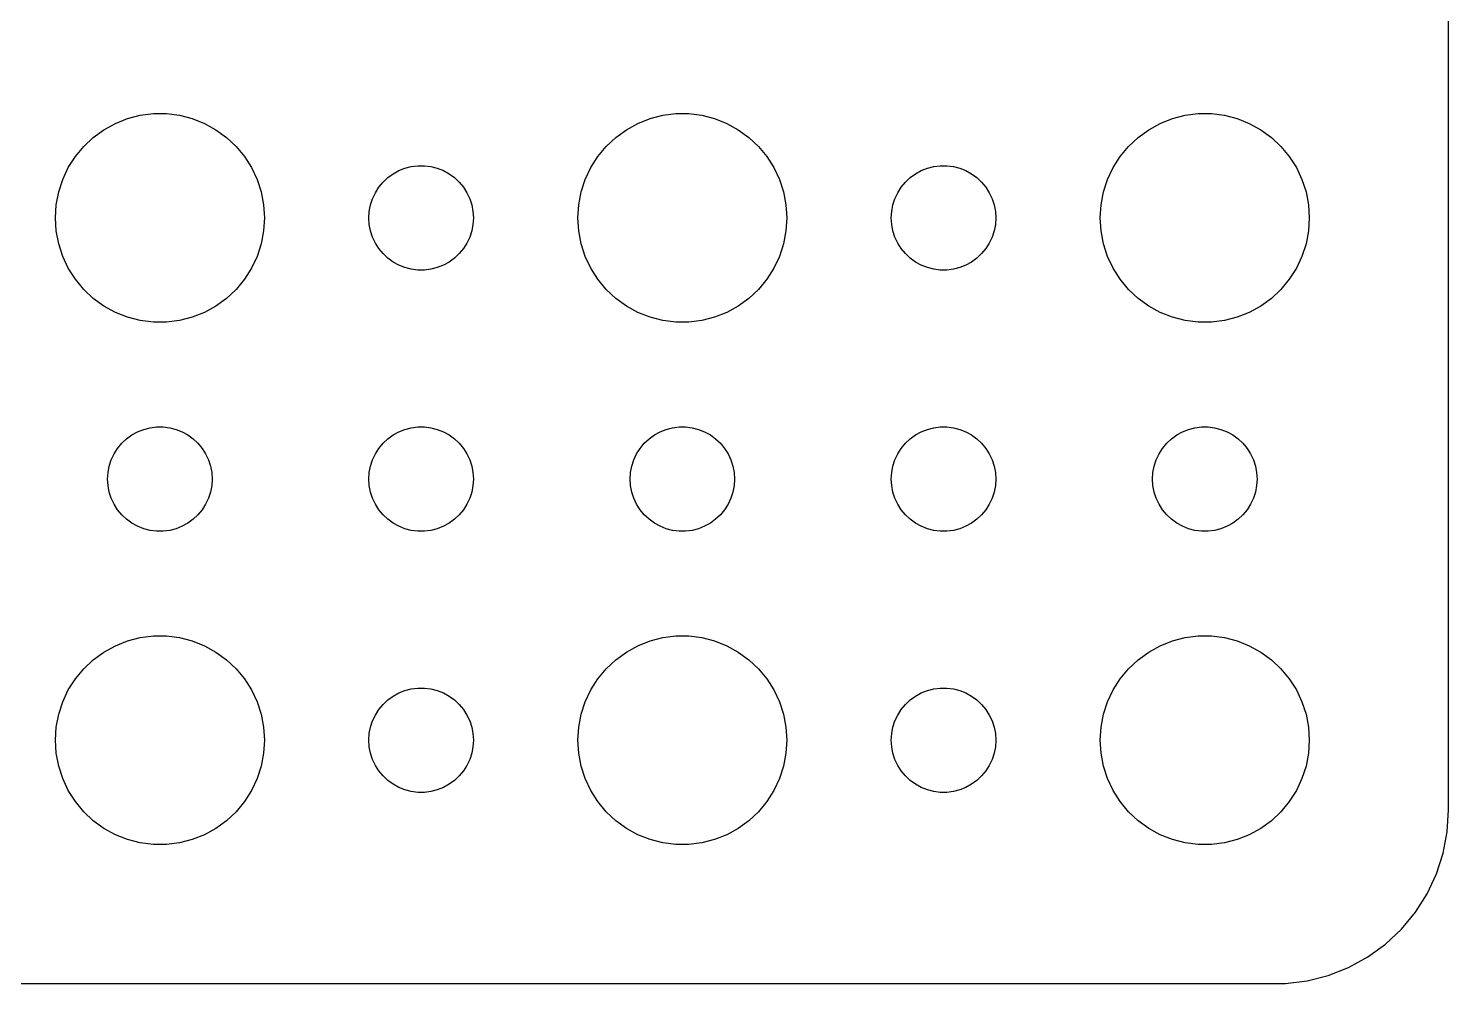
# Model space of a CAD drawing. Header units: metres. Extents: x -150 to 150, y -112 to 112.
# Drawn here: x 108.72 to 149.5, y -111.99 to -84.56 of the extents above; entities that cross this region are included whole.
import ezdxf

# ---------------------------------------------------------------- set-up
doc = ezdxf.new("R2010")
doc.units = ezdxf.units.M

msp = doc.modelspace()

# ---------------------------------------------------------------- linework, layer by layer
for p, q in [((149.5, -107), (149.5, 107)), ((111.223, -87.2855), (111.573, -87.1468)), ((111.573, -87.1468), (111.938, -87.0531)), ((111.938, -87.0531), (112.312, -87.0059)), ((112.312, -87.0059), (112.688, -87.0059)), ((112.688, -87.0059), (113.062, -87.0531)), ((113.062, -87.0531), (113.427, -87.1468)), ((113.427, -87.1468), (113.777, -87.2855)), ((126.223, -87.2855), (126.573, -87.1468)), ((126.573, -87.1468), (126.938, -87.0531)), ((126.938, -87.0531), (127.312, -87.0059)), ((127.312, -87.0059), (127.688, -87.0059)), ((127.688, -87.0059), (128.062, -87.0531)), ((128.062, -87.0531), (128.427, -87.1468)), ((128.427, -87.1468), (128.777, -87.2855)), ((141.223, -87.2855), (141.573, -87.1468)), ((141.573, -87.1468), (141.938, -87.0531)), ((141.938, -87.0531), (142.312, -87.0059)), ((142.312, -87.0059), (142.688, -87.0059)), ((142.688, -87.0059), (143.062, -87.0531)), ((143.062, -87.0531), (143.427, -87.1468)), ((143.427, -87.1468), (143.777, -87.2855)), ((110.588, -87.6885), (110.893, -87.467)), ((110.893, -87.467), (111.223, -87.2855)), ((113.777, -87.2855), (114.107, -87.467)), ((114.107, -87.467), (114.412, -87.6885)), ((125.588, -87.6885), (125.893, -87.467)), ((125.893, -87.467), (126.223, -87.2855)), ((128.777, -87.2855), (129.107, -87.467)), ((129.107, -87.467), (129.412, -87.6885)), ((140.588, -87.6885), (140.893, -87.467)), ((140.893, -87.467), (141.223, -87.2855)), ((143.777, -87.2855), (144.107, -87.467)), ((144.107, -87.467), (144.412, -87.6885)), ((110.073, -88.2366), (110.313, -87.9464)), ((110.313, -87.9464), (110.588, -87.6885)), ((114.412, -87.6885), (114.687, -87.9464)), ((114.687, -87.9464), (114.927, -88.2366)), ((125.073, -88.2366), (125.313, -87.9464)), ((125.313, -87.9464), (125.588, -87.6885)), ((129.412, -87.6885), (129.687, -87.9464)), ((129.687, -87.9464), (129.927, -88.2366)), ((140.073, -88.2366), (140.313, -87.9464)), ((140.313, -87.9464), (140.588, -87.6885)), ((144.412, -87.6885), (144.687, -87.9464)), ((144.687, -87.9464), (144.927, -88.2366)), ((109.871, -88.5547), (110.073, -88.2366)), ((114.927, -88.2366), (115.129, -88.5547)), ((124.871, -88.5547), (125.073, -88.2366)), ((129.927, -88.2366), (130.129, -88.5547)), ((139.871, -88.5547), (140.073, -88.2366)), ((144.927, -88.2366), (145.129, -88.5547)), ((109.711, -88.8956), (109.871, -88.5547)), ((115.129, -88.5547), (115.289, -88.8956)), ((118.907, -88.9732), (119.044, -88.8442)), ((119.044, -88.8442), (119.196, -88.7335)), ((119.196, -88.7335), (119.361, -88.6428)), ((119.361, -88.6428), (119.536, -88.5734)), ((119.536, -88.5734), (119.719, -88.5266)), ((119.719, -88.5266), (119.906, -88.503)), ((119.906, -88.503), (120.094, -88.503)), ((120.094, -88.503), (120.281, -88.5266)), ((120.281, -88.5266), (120.464, -88.5734)), ((120.464, -88.5734), (120.639, -88.6428)), ((120.639, -88.6428), (120.804, -88.7335)), ((120.804, -88.7335), (120.956, -88.8442)), ((120.956, -88.8442), (121.093, -88.9732)), ((124.711, -88.8956), (124.871, -88.5547)), ((130.129, -88.5547), (130.289, -88.8956)), ((133.907, -88.9732), (134.044, -88.8442)), ((134.044, -88.8442), (134.196, -88.7335)), ((134.196, -88.7335), (134.361, -88.6428)), ((134.361, -88.6428), (134.536, -88.5734)), ((134.536, -88.5734), (134.719, -88.5266)), ((134.719, -88.5266), (134.906, -88.503)), ((134.906, -88.503), (135.094, -88.503)), ((135.094, -88.503), (135.281, -88.5266)), ((135.281, -88.5266), (135.464, -88.5734)), ((135.464, -88.5734), (135.639, -88.6428)), ((135.639, -88.6428), (135.804, -88.7335)), ((135.804, -88.7335), (135.956, -88.8442)), ((135.956, -88.8442), (136.093, -88.9732)), ((139.711, -88.8956), (139.871, -88.5547)), ((145.129, -88.5547), (145.289, -88.8956)), ((109.524, -89.624), (109.594, -89.2539)), ((109.594, -89.2539), (109.711, -88.8956)), ((115.289, -88.8956), (115.406, -89.2539)), ((115.406, -89.2539), (115.476, -89.624)), ((118.605, -89.4478), (118.686, -89.2774)), ((118.686, -89.2774), (118.786, -89.1183)), ((118.786, -89.1183), (118.907, -88.9732)), ((121.093, -88.9732), (121.214, -89.1183)), ((121.214, -89.1183), (121.314, -89.2774)), ((121.314, -89.2774), (121.395, -89.4478)), ((124.524, -89.624), (124.594, -89.2539)), ((124.594, -89.2539), (124.711, -88.8956)), ((130.289, -88.8956), (130.406, -89.2539)), ((130.406, -89.2539), (130.476, -89.624)), ((133.605, -89.4478), (133.686, -89.2774)), ((133.686, -89.2774), (133.786, -89.1183)), ((133.786, -89.1183), (133.907, -88.9732)), ((136.093, -88.9732), (136.214, -89.1183)), ((136.214, -89.1183), (136.314, -89.2774)), ((136.314, -89.2774), (136.395, -89.4478)), ((139.524, -89.624), (139.594, -89.2539)), ((139.594, -89.2539), (139.711, -88.8956)), ((145.289, -88.8956), (145.406, -89.2539)), ((145.406, -89.2539), (145.476, -89.624)), ((109.5, -90), (109.524, -89.624)), ((115.476, -89.624), (115.5, -90)), ((118.512, -89.812), (118.547, -89.627)), ((118.547, -89.627), (118.605, -89.4478)), ((121.395, -89.4478), (121.453, -89.627)), ((121.453, -89.627), (121.488, -89.812)), ((124.5, -90), (124.524, -89.624)), ((130.476, -89.624), (130.5, -90)), ((133.512, -89.812), (133.547, -89.627)), ((133.547, -89.627), (133.605, -89.4478)), ((136.395, -89.4478), (136.453, -89.627)), ((136.453, -89.627), (136.488, -89.812)), ((139.5, -90), (139.524, -89.624)), ((145.476, -89.624), (145.5, -90)), ((109.524, -90.376), (109.5, -90)), ((115.5, -90), (115.476, -90.376)), ((118.5, -90), (118.512, -89.812)), ((118.512, -90.188), (118.5, -90)), ((121.488, -89.812), (121.5, -90)), ((121.5, -90), (121.488, -90.188)), ((124.524, -90.376), (124.5, -90)), ((130.5, -90), (130.476, -90.376)), ((133.5, -90), (133.512, -89.812)), ((133.512, -90.188), (133.5, -90)), ((136.488, -89.812), (136.5, -90)), ((136.5, -90), (136.488, -90.188)), ((139.524, -90.376), (139.5, -90)), ((145.5, -90), (145.476, -90.376)), ((109.594, -90.7461), (109.524, -90.376)), ((115.476, -90.376), (115.406, -90.7461)), ((118.547, -90.373), (118.512, -90.188)), ((118.605, -90.5522), (118.547, -90.373)), ((121.453, -90.373), (121.395, -90.5522)), ((121.488, -90.188), (121.453, -90.373)), ((124.594, -90.7461), (124.524, -90.376)), ((130.476, -90.376), (130.406, -90.7461)), ((133.547, -90.373), (133.512, -90.188)), ((133.605, -90.5522), (133.547, -90.373)), ((136.453, -90.373), (136.395, -90.5522)), ((136.488, -90.188), (136.453, -90.373)), ((139.594, -90.7461), (139.524, -90.376)), ((145.476, -90.376), (145.406, -90.7461)), ((109.711, -91.1044), (109.594, -90.7461)), ((115.406, -90.7461), (115.289, -91.1044)), ((118.686, -90.7226), (118.605, -90.5522)), ((118.786, -90.8817), (118.686, -90.7226)), ((118.907, -91.0268), (118.786, -90.8817)), ((121.214, -90.8817), (121.093, -91.0268)), ((121.314, -90.7226), (121.214, -90.8817)), ((121.395, -90.5522), (121.314, -90.7226)), ((124.711, -91.1044), (124.594, -90.7461)), ((130.406, -90.7461), (130.289, -91.1044)), ((133.686, -90.7226), (133.605, -90.5522)), ((133.786, -90.8817), (133.686, -90.7226)), ((133.907, -91.0268), (133.786, -90.8817)), ((136.214, -90.8817), (136.093, -91.0268)), ((136.314, -90.7226), (136.214, -90.8817)), ((136.395, -90.5522), (136.314, -90.7226)), ((139.711, -91.1044), (139.594, -90.7461)), ((145.406, -90.7461), (145.289, -91.1044)), ((109.871, -91.4453), (109.711, -91.1044)), ((115.289, -91.1044), (115.129, -91.4453)), ((119.044, -91.1558), (118.907, -91.0268)), ((119.196, -91.2665), (119.044, -91.1558)), ((119.361, -91.3572), (119.196, -91.2665)), ((120.804, -91.2665), (120.639, -91.3572)), ((120.956, -91.1558), (120.804, -91.2665)), ((121.093, -91.0268), (120.956, -91.1558)), ((124.871, -91.4453), (124.711, -91.1044)), ((130.289, -91.1044), (130.129, -91.4453)), ((134.044, -91.1558), (133.907, -91.0268)), ((134.196, -91.2665), (134.044, -91.1558)), ((134.361, -91.3572), (134.196, -91.2665)), ((135.804, -91.2665), (135.639, -91.3572)), ((135.956, -91.1558), (135.804, -91.2665)), ((136.093, -91.0268), (135.956, -91.1558)), ((139.871, -91.4453), (139.711, -91.1044)), ((145.289, -91.1044), (145.129, -91.4453)), ((110.073, -91.7634), (109.871, -91.4453)), ((115.129, -91.4453), (114.927, -91.7634)), ((119.536, -91.4266), (119.361, -91.3572)), ((119.719, -91.4734), (119.536, -91.4266)), ((119.906, -91.497), (119.719, -91.4734)), ((120.094, -91.497), (119.906, -91.497)), ((120.281, -91.4734), (120.094, -91.497)), ((120.464, -91.4266), (120.281, -91.4734)), ((120.639, -91.3572), (120.464, -91.4266)), ((125.073, -91.7634), (124.871, -91.4453)), ((130.129, -91.4453), (129.927, -91.7634)), ((134.536, -91.4266), (134.361, -91.3572)), ((134.719, -91.4734), (134.536, -91.4266)), ((134.906, -91.497), (134.719, -91.4734)), ((135.094, -91.497), (134.906, -91.497)), ((135.281, -91.4734), (135.094, -91.497)), ((135.464, -91.4266), (135.281, -91.4734)), ((135.639, -91.3572), (135.464, -91.4266)), ((140.073, -91.7634), (139.871, -91.4453)), ((145.129, -91.4453), (144.927, -91.7634)), ((110.313, -92.0536), (110.073, -91.7634)), ((110.588, -92.3115), (110.313, -92.0536)), ((114.687, -92.0536), (114.412, -92.3115)), ((114.927, -91.7634), (114.687, -92.0536)), ((125.313, -92.0536), (125.073, -91.7634)), ((125.588, -92.3115), (125.313, -92.0536)), ((129.687, -92.0536), (129.412, -92.3115)), ((129.927, -91.7634), (129.687, -92.0536)), ((140.313, -92.0536), (140.073, -91.7634)), ((140.588, -92.3115), (140.313, -92.0536)), ((144.687, -92.0536), (144.412, -92.3115)), ((144.927, -91.7634), (144.687, -92.0536)), ((110.893, -92.533), (110.588, -92.3115)), ((111.223, -92.7145), (110.893, -92.533)), ((114.107, -92.533), (113.777, -92.7145)), ((114.412, -92.3115), (114.107, -92.533)), ((125.893, -92.533), (125.588, -92.3115)), ((126.223, -92.7145), (125.893, -92.533)), ((129.107, -92.533), (128.777, -92.7145)), ((129.412, -92.3115), (129.107, -92.533)), ((140.893, -92.533), (140.588, -92.3115)), ((141.223, -92.7145), (140.893, -92.533)), ((144.107, -92.533), (143.777, -92.7145)), ((144.412, -92.3115), (144.107, -92.533)), ((111.573, -92.8532), (111.223, -92.7145)), ((111.938, -92.9469), (111.573, -92.8532)), ((112.312, -92.9941), (111.938, -92.9469)), ((113.062, -92.9469), (112.688, -92.9941)), ((113.427, -92.8532), (113.062, -92.9469)), ((113.777, -92.7145), (113.427, -92.8532)), ((126.573, -92.8532), (126.223, -92.7145)), ((126.938, -92.9469), (126.573, -92.8532)), ((127.312, -92.9941), (126.938, -92.9469)), ((128.062, -92.9469), (127.688, -92.9941)), ((128.427, -92.8532), (128.062, -92.9469)), ((128.777, -92.7145), (128.427, -92.8532)), ((141.573, -92.8532), (141.223, -92.7145)), ((141.938, -92.9469), (141.573, -92.8532)), ((142.312, -92.9941), (141.938, -92.9469)), ((143.062, -92.9469), (142.688, -92.9941)), ((143.427, -92.8532), (143.062, -92.9469)), ((143.777, -92.7145), (143.427, -92.8532)), ((112.688, -92.9941), (112.312, -92.9941)), ((127.688, -92.9941), (127.312, -92.9941)), ((142.688, -92.9941), (142.312, -92.9941)), ((111.696, -96.2335), (111.861, -96.1428)), ((111.861, -96.1428), (112.036, -96.0734)), ((112.036, -96.0734), (112.219, -96.0266)), ((112.219, -96.0266), (112.406, -96.003)), ((112.406, -96.003), (112.594, -96.003)), ((112.594, -96.003), (112.781, -96.0266)), ((112.781, -96.0266), (112.964, -96.0734)), ((112.964, -96.0734), (113.139, -96.1428)), ((113.139, -96.1428), (113.304, -96.2335)), ((119.196, -96.2335), (119.361, -96.1428)), ((119.361, -96.1428), (119.536, -96.0734)), ((119.536, -96.0734), (119.719, -96.0266)), ((119.719, -96.0266), (119.906, -96.003)), ((119.906, -96.003), (120.094, -96.003)), ((120.094, -96.003), (120.281, -96.0266)), ((120.281, -96.0266), (120.464, -96.0734)), ((120.464, -96.0734), (120.639, -96.1428)), ((120.639, -96.1428), (120.804, -96.2335)), ((126.696, -96.2335), (126.861, -96.1428)), ((126.861, -96.1428), (127.036, -96.0734)), ((127.036, -96.0734), (127.219, -96.0266)), ((127.219, -96.0266), (127.406, -96.003)), ((127.406, -96.003), (127.594, -96.003)), ((127.594, -96.003), (127.781, -96.0266)), ((127.781, -96.0266), (127.964, -96.0734)), ((127.964, -96.0734), (128.139, -96.1428)), ((128.139, -96.1428), (128.304, -96.2335)), ((134.196, -96.2335), (134.361, -96.1428)), ((134.361, -96.1428), (134.536, -96.0734)), ((134.536, -96.0734), (134.719, -96.0266)), ((134.719, -96.0266), (134.906, -96.003)), ((134.906, -96.003), (135.094, -96.003)), ((135.094, -96.003), (135.281, -96.0266)), ((135.281, -96.0266), (135.464, -96.0734)), ((135.464, -96.0734), (135.639, -96.1428)), ((135.639, -96.1428), (135.804, -96.2335)), ((141.696, -96.2335), (141.861, -96.1428)), ((141.861, -96.1428), (142.036, -96.0734)), ((142.036, -96.0734), (142.219, -96.0266)), ((142.219, -96.0266), (142.406, -96.003)), ((142.406, -96.003), (142.594, -96.003)), ((142.594, -96.003), (142.781, -96.0266)), ((142.781, -96.0266), (142.964, -96.0734)), ((142.964, -96.0734), (143.139, -96.1428)), ((143.139, -96.1428), (143.304, -96.2335)), ((111.186, -96.7774), (111.286, -96.6183)), ((111.286, -96.6183), (111.407, -96.4732)), ((111.407, -96.4732), (111.544, -96.3442)), ((111.544, -96.3442), (111.696, -96.2335)), ((113.304, -96.2335), (113.456, -96.3442)), ((113.456, -96.3442), (113.593, -96.4732)), ((113.593, -96.4732), (113.714, -96.6183)), ((113.714, -96.6183), (113.814, -96.7774)), ((118.686, -96.7774), (118.786, -96.6183)), ((118.786, -96.6183), (118.907, -96.4732)), ((118.907, -96.4732), (119.044, -96.3442)), ((119.044, -96.3442), (119.196, -96.2335)), ((120.804, -96.2335), (120.956, -96.3442)), ((120.956, -96.3442), (121.093, -96.4732)), ((121.093, -96.4732), (121.214, -96.6183)), ((121.214, -96.6183), (121.314, -96.7774)), ((126.186, -96.7774), (126.286, -96.6183)), ((126.286, -96.6183), (126.407, -96.4732)), ((126.407, -96.4732), (126.544, -96.3442)), ((126.544, -96.3442), (126.696, -96.2335)), ((128.304, -96.2335), (128.456, -96.3442)), ((128.456, -96.3442), (128.593, -96.4732)), ((128.593, -96.4732), (128.714, -96.6183)), ((128.714, -96.6183), (128.814, -96.7774)), ((133.686, -96.7774), (133.786, -96.6183)), ((133.786, -96.6183), (133.907, -96.4732)), ((133.907, -96.4732), (134.044, -96.3442)), ((134.044, -96.3442), (134.196, -96.2335)), ((135.804, -96.2335), (135.956, -96.3442)), ((135.956, -96.3442), (136.093, -96.4732)), ((136.093, -96.4732), (136.214, -96.6183)), ((136.214, -96.6183), (136.314, -96.7774)), ((141.186, -96.7774), (141.286, -96.6183)), ((141.286, -96.6183), (141.407, -96.4732)), ((141.407, -96.4732), (141.544, -96.3442)), ((141.544, -96.3442), (141.696, -96.2335)), ((143.304, -96.2335), (143.456, -96.3442)), ((143.456, -96.3442), (143.593, -96.4732)), ((143.593, -96.4732), (143.714, -96.6183)), ((143.714, -96.6183), (143.814, -96.7774)), ((111.047, -97.127), (111.105, -96.9478)), ((111.105, -96.9478), (111.186, -96.7774)), ((113.814, -96.7774), (113.895, -96.9478)), ((113.895, -96.9478), (113.953, -97.127)), ((118.547, -97.127), (118.605, -96.9478)), ((118.605, -96.9478), (118.686, -96.7774)), ((121.314, -96.7774), (121.395, -96.9478)), ((121.395, -96.9478), (121.453, -97.127)), ((126.047, -97.127), (126.105, -96.9478)), ((126.105, -96.9478), (126.186, -96.7774)), ((128.814, -96.7774), (128.895, -96.9478)), ((128.895, -96.9478), (128.953, -97.127)), ((133.547, -97.127), (133.605, -96.9478)), ((133.605, -96.9478), (133.686, -96.7774)), ((136.314, -96.7774), (136.395, -96.9478)), ((136.395, -96.9478), (136.453, -97.127)), ((141.047, -97.127), (141.105, -96.9478)), ((141.105, -96.9478), (141.186, -96.7774)), ((143.814, -96.7774), (143.895, -96.9478)), ((143.895, -96.9478), (143.953, -97.127)), ((111, -97.5), (111.012, -97.312)), ((111.012, -97.312), (111.047, -97.127)), ((113.953, -97.127), (113.988, -97.312)), ((113.988, -97.312), (114, -97.5)), ((118.5, -97.5), (118.512, -97.312)), ((118.512, -97.312), (118.547, -97.127)), ((121.453, -97.127), (121.488, -97.312)), ((121.488, -97.312), (121.5, -97.5)), ((126, -97.5), (126.012, -97.312)), ((126.012, -97.312), (126.047, -97.127)), ((128.953, -97.127), (128.988, -97.312)), ((128.988, -97.312), (129, -97.5)), ((133.5, -97.5), (133.512, -97.312)), ((133.512, -97.312), (133.547, -97.127)), ((136.453, -97.127), (136.488, -97.312)), ((136.488, -97.312), (136.5, -97.5)), ((141, -97.5), (141.012, -97.312)), ((141.012, -97.312), (141.047, -97.127)), ((143.953, -97.127), (143.988, -97.312)), ((143.988, -97.312), (144, -97.5)), ((111.012, -97.688), (111, -97.5)), ((111.047, -97.873), (111.012, -97.688)), ((113.988, -97.688), (113.953, -97.873)), ((114, -97.5), (113.988, -97.688)), ((118.512, -97.688), (118.5, -97.5)), ((118.547, -97.873), (118.512, -97.688)), ((121.488, -97.688), (121.453, -97.873)), ((121.5, -97.5), (121.488, -97.688)), ((126.012, -97.688), (126, -97.5)), ((126.047, -97.873), (126.012, -97.688)), ((128.988, -97.688), (128.953, -97.873)), ((129, -97.5), (128.988, -97.688)), ((133.512, -97.688), (133.5, -97.5)), ((133.547, -97.873), (133.512, -97.688)), ((136.488, -97.688), (136.453, -97.873)), ((136.5, -97.5), (136.488, -97.688)), ((141.012, -97.688), (141, -97.5)), ((141.047, -97.873), (141.012, -97.688)), ((143.988, -97.688), (143.953, -97.873)), ((144, -97.5), (143.988, -97.688)), ((111.105, -98.0522), (111.047, -97.873)), ((111.186, -98.2226), (111.105, -98.0522)), ((111.286, -98.3817), (111.186, -98.2226)), ((113.814, -98.2226), (113.714, -98.3817)), ((113.895, -98.0522), (113.814, -98.2226)), ((113.953, -97.873), (113.895, -98.0522)), ((118.605, -98.0522), (118.547, -97.873)), ((118.686, -98.2226), (118.605, -98.0522)), ((118.786, -98.3817), (118.686, -98.2226)), ((121.314, -98.2226), (121.214, -98.3817)), ((121.395, -98.0522), (121.314, -98.2226)), ((121.453, -97.873), (121.395, -98.0522)), ((126.105, -98.0522), (126.047, -97.873)), ((126.186, -98.2226), (126.105, -98.0522)), ((126.286, -98.3817), (126.186, -98.2226)), ((128.814, -98.2226), (128.714, -98.3817)), ((128.895, -98.0522), (128.814, -98.2226)), ((128.953, -97.873), (128.895, -98.0522)), ((133.605, -98.0522), (133.547, -97.873)), ((133.686, -98.2226), (133.605, -98.0522)), ((133.786, -98.3817), (133.686, -98.2226)), ((136.314, -98.2226), (136.214, -98.3817)), ((136.395, -98.0522), (136.314, -98.2226)), ((136.453, -97.873), (136.395, -98.0522)), ((141.105, -98.0522), (141.047, -97.873)), ((141.186, -98.2226), (141.105, -98.0522)), ((141.286, -98.3817), (141.186, -98.2226)), ((143.814, -98.2226), (143.714, -98.3817)), ((143.895, -98.0522), (143.814, -98.2226)), ((143.953, -97.873), (143.895, -98.0522)), ((111.407, -98.5268), (111.286, -98.3817)), ((111.544, -98.6558), (111.407, -98.5268)), ((111.696, -98.7665), (111.544, -98.6558)), ((113.456, -98.6558), (113.304, -98.7665)), ((113.593, -98.5268), (113.456, -98.6558)), ((113.714, -98.3817), (113.593, -98.5268)), ((118.907, -98.5268), (118.786, -98.3817)), ((119.044, -98.6558), (118.907, -98.5268)), ((119.196, -98.7665), (119.044, -98.6558)), ((120.956, -98.6558), (120.804, -98.7665)), ((121.093, -98.5268), (120.956, -98.6558)), ((121.214, -98.3817), (121.093, -98.5268)), ((126.407, -98.5268), (126.286, -98.3817)), ((126.544, -98.6558), (126.407, -98.5268)), ((126.696, -98.7665), (126.544, -98.6558)), ((128.456, -98.6558), (128.304, -98.7665)), ((128.593, -98.5268), (128.456, -98.6558)), ((128.714, -98.3817), (128.593, -98.5268)), ((133.907, -98.5268), (133.786, -98.3817)), ((134.044, -98.6558), (133.907, -98.5268)), ((134.196, -98.7665), (134.044, -98.6558)), ((135.956, -98.6558), (135.804, -98.7665)), ((136.093, -98.5268), (135.956, -98.6558)), ((136.214, -98.3817), (136.093, -98.5268)), ((141.407, -98.5268), (141.286, -98.3817)), ((141.544, -98.6558), (141.407, -98.5268)), ((141.696, -98.7665), (141.544, -98.6558)), ((143.456, -98.6558), (143.304, -98.7665)), ((143.593, -98.5268), (143.456, -98.6558)), ((143.714, -98.3817), (143.593, -98.5268)), ((111.861, -98.8572), (111.696, -98.7665)), ((112.036, -98.9266), (111.861, -98.8572)), ((112.219, -98.9734), (112.036, -98.9266)), ((112.406, -98.997), (112.219, -98.9734)), ((112.594, -98.997), (112.406, -98.997)), ((112.781, -98.9734), (112.594, -98.997)), ((112.964, -98.9266), (112.781, -98.9734)), ((113.139, -98.8572), (112.964, -98.9266)), ((113.304, -98.7665), (113.139, -98.8572)), ((119.361, -98.8572), (119.196, -98.7665)), ((119.536, -98.9266), (119.361, -98.8572)), ((119.719, -98.9734), (119.536, -98.9266)), ((119.906, -98.997), (119.719, -98.9734)), ((120.094, -98.997), (119.906, -98.997)), ((120.281, -98.9734), (120.094, -98.997)), ((120.464, -98.9266), (120.281, -98.9734)), ((120.639, -98.8572), (120.464, -98.9266)), ((120.804, -98.7665), (120.639, -98.8572)), ((126.861, -98.8572), (126.696, -98.7665)), ((127.036, -98.9266), (126.861, -98.8572)), ((127.219, -98.9734), (127.036, -98.9266)), ((127.406, -98.997), (127.219, -98.9734)), ((127.594, -98.997), (127.406, -98.997)), ((127.781, -98.9734), (127.594, -98.997)), ((127.964, -98.9266), (127.781, -98.9734)), ((128.139, -98.8572), (127.964, -98.9266)), ((128.304, -98.7665), (128.139, -98.8572)), ((134.361, -98.8572), (134.196, -98.7665)), ((134.536, -98.9266), (134.361, -98.8572)), ((134.719, -98.9734), (134.536, -98.9266)), ((134.906, -98.997), (134.719, -98.9734)), ((135.094, -98.997), (134.906, -98.997)), ((135.281, -98.9734), (135.094, -98.997)), ((135.464, -98.9266), (135.281, -98.9734)), ((135.639, -98.8572), (135.464, -98.9266)), ((135.804, -98.7665), (135.639, -98.8572)), ((141.861, -98.8572), (141.696, -98.7665)), ((142.036, -98.9266), (141.861, -98.8572)), ((142.219, -98.9734), (142.036, -98.9266)), ((142.406, -98.997), (142.219, -98.9734)), ((142.594, -98.997), (142.406, -98.997)), ((142.781, -98.9734), (142.594, -98.997)), ((142.964, -98.9266), (142.781, -98.9734)), ((143.139, -98.8572), (142.964, -98.9266)), ((143.304, -98.7665), (143.139, -98.8572)), ((110.893, -102.467), (111.223, -102.286)), ((111.223, -102.286), (111.573, -102.147)), ((111.573, -102.147), (111.938, -102.053)), ((111.938, -102.053), (112.312, -102.006)), ((112.312, -102.006), (112.688, -102.006)), ((112.688, -102.006), (113.062, -102.053)), ((113.062, -102.053), (113.427, -102.147)), ((113.427, -102.147), (113.777, -102.286)), ((113.777, -102.286), (114.107, -102.467)), ((125.893, -102.467), (126.223, -102.286)), ((126.223, -102.286), (126.573, -102.147)), ((126.573, -102.147), (126.938, -102.053)), ((126.938, -102.053), (127.312, -102.006)), ((127.312, -102.006), (127.688, -102.006)), ((127.688, -102.006), (128.062, -102.053)), ((128.062, -102.053), (128.427, -102.147)), ((128.427, -102.147), (128.777, -102.286)), ((128.777, -102.286), (129.107, -102.467)), ((140.893, -102.467), (141.223, -102.286)), ((141.223, -102.286), (141.573, -102.147)), ((141.573, -102.147), (141.938, -102.053)), ((141.938, -102.053), (142.312, -102.006)), ((142.312, -102.006), (142.688, -102.006)), ((142.688, -102.006), (143.062, -102.053)), ((143.062, -102.053), (143.427, -102.147)), ((143.427, -102.147), (143.777, -102.286)), ((143.777, -102.286), (144.107, -102.467)), ((110.313, -102.946), (110.588, -102.688)), ((110.588, -102.688), (110.893, -102.467)), ((114.107, -102.467), (114.412, -102.688)), ((114.412, -102.688), (114.687, -102.946)), ((125.313, -102.946), (125.588, -102.688)), ((125.588, -102.688), (125.893, -102.467)), ((129.107, -102.467), (129.412, -102.688)), ((129.412, -102.688), (129.687, -102.946)), ((140.313, -102.946), (140.588, -102.688)), ((140.588, -102.688), (140.893, -102.467)), ((144.107, -102.467), (144.412, -102.688)), ((144.412, -102.688), (144.687, -102.946)), ((110.073, -103.237), (110.313, -102.946)), ((114.687, -102.946), (114.927, -103.237)), ((125.073, -103.237), (125.313, -102.946)), ((129.687, -102.946), (129.927, -103.237)), ((140.073, -103.237), (140.313, -102.946)), ((144.687, -102.946), (144.927, -103.237)), ((109.711, -103.896), (109.871, -103.555)), ((109.871, -103.555), (110.073, -103.237)), ((114.927, -103.237), (115.129, -103.555)), ((115.129, -103.555), (115.289, -103.896)), ((119.536, -103.573), (119.719, -103.527)), ((119.719, -103.527), (119.906, -103.503)), ((119.906, -103.503), (120.094, -103.503)), ((120.094, -103.503), (120.281, -103.527)), ((120.281, -103.527), (120.464, -103.573)), ((124.711, -103.896), (124.871, -103.555)), ((124.871, -103.555), (125.073, -103.237)), ((129.927, -103.237), (130.129, -103.555)), ((130.129, -103.555), (130.289, -103.896)), ((134.536, -103.573), (134.719, -103.527)), ((134.719, -103.527), (134.906, -103.503)), ((134.906, -103.503), (135.094, -103.503)), ((135.094, -103.503), (135.281, -103.527)), ((135.281, -103.527), (135.464, -103.573)), ((139.711, -103.896), (139.871, -103.555)), ((139.871, -103.555), (140.073, -103.237)), ((144.927, -103.237), (145.129, -103.555)), ((145.129, -103.555), (145.289, -103.896)), ((109.594, -104.254), (109.711, -103.896)), ((115.289, -103.896), (115.406, -104.254)), ((118.786, -104.118), (118.907, -103.973)), ((118.907, -103.973), (119.044, -103.844)), ((119.044, -103.844), (119.196, -103.734)), ((119.196, -103.734), (119.361, -103.643)), ((119.361, -103.643), (119.536, -103.573)), ((120.464, -103.573), (120.639, -103.643)), ((120.639, -103.643), (120.804, -103.734)), ((120.804, -103.734), (120.956, -103.844)), ((120.956, -103.844), (121.093, -103.973)), ((121.093, -103.973), (121.214, -104.118)), ((124.594, -104.254), (124.711, -103.896)), ((130.289, -103.896), (130.406, -104.254)), ((133.786, -104.118), (133.907, -103.973)), ((133.907, -103.973), (134.044, -103.844)), ((134.044, -103.844), (134.196, -103.734)), ((134.196, -103.734), (134.361, -103.643)), ((134.361, -103.643), (134.536, -103.573)), ((135.464, -103.573), (135.639, -103.643)), ((135.639, -103.643), (135.804, -103.734)), ((135.804, -103.734), (135.956, -103.844)), ((135.956, -103.844), (136.093, -103.973)), ((136.093, -103.973), (136.214, -104.118)), ((139.594, -104.254), (139.711, -103.896)), ((145.289, -103.896), (145.406, -104.254)), ((109.524, -104.624), (109.594, -104.254)), ((115.406, -104.254), (115.476, -104.624)), ((118.605, -104.448), (118.686, -104.277)), ((118.686, -104.277), (118.786, -104.118)), ((121.214, -104.118), (121.314, -104.277)), ((121.314, -104.277), (121.395, -104.448)), ((124.524, -104.624), (124.594, -104.254)), ((130.406, -104.254), (130.476, -104.624)), ((133.605, -104.448), (133.686, -104.277)), ((133.686, -104.277), (133.786, -104.118)), ((136.214, -104.118), (136.314, -104.277)), ((136.314, -104.277), (136.395, -104.448)), ((139.524, -104.624), (139.594, -104.254)), ((145.406, -104.254), (145.476, -104.624)), ((109.5, -105), (109.524, -104.624)), ((115.476, -104.624), (115.5, -105)), ((118.512, -104.812), (118.547, -104.627)), ((118.547, -104.627), (118.605, -104.448)), ((121.395, -104.448), (121.453, -104.627)), ((121.453, -104.627), (121.488, -104.812)), ((124.5, -105), (124.524, -104.624)), ((130.476, -104.624), (130.5, -105)), ((133.512, -104.812), (133.547, -104.627)), ((133.547, -104.627), (133.605, -104.448)), ((136.395, -104.448), (136.453, -104.627)), ((136.453, -104.627), (136.488, -104.812)), ((139.5, -105), (139.524, -104.624)), ((145.476, -104.624), (145.5, -105)), ((109.524, -105.376), (109.5, -105)), ((115.5, -105), (115.476, -105.376)), ((118.5, -105), (118.512, -104.812)), ((118.512, -105.188), (118.5, -105)), ((118.547, -105.373), (118.512, -105.188)), ((121.488, -105.188), (121.453, -105.373)), ((121.488, -104.812), (121.5, -105)), ((121.5, -105), (121.488, -105.188)), ((124.524, -105.376), (124.5, -105)), ((130.5, -105), (130.476, -105.376)), ((133.5, -105), (133.512, -104.812)), ((133.512, -105.188), (133.5, -105)), ((133.547, -105.373), (133.512, -105.188)), ((136.488, -105.188), (136.453, -105.373)), ((136.488, -104.812), (136.5, -105)), ((136.5, -105), (136.488, -105.188)), ((139.524, -105.376), (139.5, -105)), ((145.5, -105), (145.476, -105.376)), ((109.594, -105.746), (109.524, -105.376)), ((115.476, -105.376), (115.406, -105.746)), ((118.605, -105.552), (118.547, -105.373)), ((118.686, -105.723), (118.605, -105.552)), ((121.395, -105.552), (121.314, -105.723)), ((121.453, -105.373), (121.395, -105.552)), ((124.594, -105.746), (124.524, -105.376)), ((130.476, -105.376), (130.406, -105.746)), ((133.605, -105.552), (133.547, -105.373)), ((133.686, -105.723), (133.605, -105.552)), ((136.395, -105.552), (136.314, -105.723)), ((136.453, -105.373), (136.395, -105.552)), ((139.594, -105.746), (139.524, -105.376)), ((145.476, -105.376), (145.406, -105.746)), ((109.711, -106.104), (109.594, -105.746)), ((115.406, -105.746), (115.289, -106.104)), ((118.786, -105.882), (118.686, -105.723)), ((118.907, -106.027), (118.786, -105.882)), ((121.214, -105.882), (121.093, -106.027)), ((121.314, -105.723), (121.214, -105.882)), ((124.711, -106.104), (124.594, -105.746)), ((130.406, -105.746), (130.289, -106.104)), ((133.786, -105.882), (133.686, -105.723)), ((133.907, -106.027), (133.786, -105.882)), ((136.214, -105.882), (136.093, -106.027)), ((136.314, -105.723), (136.214, -105.882)), ((139.711, -106.104), (139.594, -105.746)), ((145.406, -105.746), (145.289, -106.104)), ((109.871, -106.445), (109.711, -106.104)), ((115.289, -106.104), (115.129, -106.445)), ((119.044, -106.156), (118.907, -106.027)), ((119.196, -106.266), (119.044, -106.156)), ((119.361, -106.357), (119.196, -106.266)), ((119.536, -106.427), (119.361, -106.357)), ((120.639, -106.357), (120.464, -106.427)), ((120.804, -106.266), (120.639, -106.357)), ((120.956, -106.156), (120.804, -106.266)), ((121.093, -106.027), (120.956, -106.156)), ((124.871, -106.445), (124.711, -106.104)), ((130.289, -106.104), (130.129, -106.445)), ((134.044, -106.156), (133.907, -106.027)), ((134.196, -106.266), (134.044, -106.156)), ((134.361, -106.357), (134.196, -106.266)), ((134.536, -106.427), (134.361, -106.357)), ((135.639, -106.357), (135.464, -106.427)), ((135.804, -106.266), (135.639, -106.357)), ((135.956, -106.156), (135.804, -106.266)), ((136.093, -106.027), (135.956, -106.156)), ((139.871, -106.445), (139.711, -106.104)), ((145.289, -106.104), (145.129, -106.445)), ((110.073, -106.763), (109.871, -106.445)), ((110.313, -107.054), (110.073, -106.763)), ((114.927, -106.763), (114.687, -107.054)), ((115.129, -106.445), (114.927, -106.763)), ((119.719, -106.473), (119.536, -106.427)), ((119.906, -106.497), (119.719, -106.473)), ((120.094, -106.497), (119.906, -106.497)), ((120.281, -106.473), (120.094, -106.497)), ((120.464, -106.427), (120.281, -106.473)), ((125.073, -106.763), (124.871, -106.445)), ((125.313, -107.054), (125.073, -106.763)), ((129.927, -106.763), (129.687, -107.054)), ((130.129, -106.445), (129.927, -106.763)), ((134.719, -106.473), (134.536, -106.427)), ((134.906, -106.497), (134.719, -106.473)), ((135.094, -106.497), (134.906, -106.497)), ((135.281, -106.473), (135.094, -106.497)), ((135.464, -106.427), (135.281, -106.473)), ((140.073, -106.763), (139.871, -106.445)), ((140.313, -107.054), (140.073, -106.763)), ((144.927, -106.763), (144.687, -107.054)), ((145.129, -106.445), (144.927, -106.763)), ((110.588, -107.312), (110.313, -107.054)), ((114.687, -107.054), (114.412, -107.312)), ((125.588, -107.312), (125.313, -107.054)), ((129.687, -107.054), (129.412, -107.312)), ((140.588, -107.312), (140.313, -107.054)), ((144.687, -107.054), (144.412, -107.312)), ((149.461, -107.627), (149.5, -107)), ((110.893, -107.533), (110.588, -107.312)), ((111.223, -107.714), (110.893, -107.533)), ((114.107, -107.533), (113.777, -107.714)), ((114.412, -107.312), (114.107, -107.533)), ((125.893, -107.533), (125.588, -107.312)), ((126.223, -107.714), (125.893, -107.533)), ((129.107, -107.533), (128.777, -107.714)), ((129.412, -107.312), (129.107, -107.533)), ((140.893, -107.533), (140.588, -107.312)), ((141.223, -107.714), (140.893, -107.533)), ((144.107, -107.533), (143.777, -107.714)), ((144.412, -107.312), (144.107, -107.533)), ((149.343, -108.243), (149.461, -107.627)), ((111.573, -107.853), (111.223, -107.714)), ((111.938, -107.947), (111.573, -107.853)), ((112.312, -107.994), (111.938, -107.947)), ((112.688, -107.994), (112.312, -107.994)), ((113.062, -107.947), (112.688, -107.994)), ((113.427, -107.853), (113.062, -107.947)), ((113.777, -107.714), (113.427, -107.853)), ((126.573, -107.853), (126.223, -107.714)), ((126.938, -107.947), (126.573, -107.853)), ((127.312, -107.994), (126.938, -107.947)), ((127.688, -107.994), (127.312, -107.994)), ((128.062, -107.947), (127.688, -107.994)), ((128.427, -107.853), (128.062, -107.947)), ((128.777, -107.714), (128.427, -107.853)), ((141.573, -107.853), (141.223, -107.714)), ((141.938, -107.947), (141.573, -107.853)), ((142.312, -107.994), (141.938, -107.947)), ((142.688, -107.994), (142.312, -107.994)), ((143.062, -107.947), (142.688, -107.994)), ((143.427, -107.853), (143.062, -107.947)), ((143.777, -107.714), (143.427, -107.853)), ((149.149, -108.841), (149.343, -108.243)), ((148.882, -109.409), (149.149, -108.841)), ((148.545, -109.939), (148.882, -109.409)), ((148.145, -110.423), (148.545, -109.939)), ((147.687, -110.853), (148.145, -110.423)), ((147.179, -111.222), (147.687, -110.853)), ((146.629, -111.524), (147.179, -111.222)), ((146.045, -111.755), (146.629, -111.524)), ((-144.814, -111.99), (144.814, -111.99)), ((144.814, -111.99), (145.437, -111.911)), ((145.437, -111.911), (146.045, -111.755))]:
    msp.add_line(p, q)

doc.saveas('drawing.dxf')
